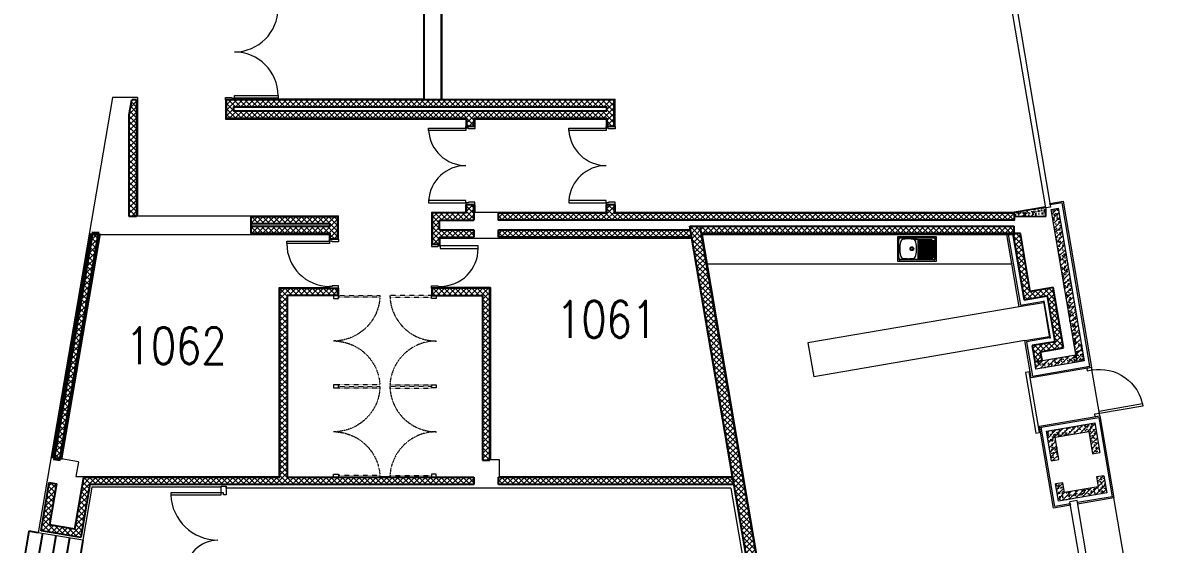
# Model space of a CAD drawing. Header units: inches. Extents: x 13084 to 220150, y 6494 to 167180.
# Drawn here: x 113652 to 137000, y 135165 to 145808 of the extents above; entities that cross this region are included whole.
import ezdxf
from ezdxf.enums import TextEntityAlignment as Align

# ---------------------------------------------------------------- set-up
doc = ezdxf.new("R2010")
doc.units = ezdxf.units.IN
doc.header["$MEASUREMENT"] = 0
doc.linetypes.add('Ground Floor$0$HIDDEN', pattern=[0.375, 0.25, -0.125])
for name, color, linetype, lineweight in [('Ground Floor$0$A-G23-M-Stairs-Concrete', 251, 'Continuous', 25), ('Ground Floor$0$A-G250-G-Walls-Low-Level', 8, 'Continuous', 15), ('Ground Floor$0$A-G250-G-Walls-Precast-Concrete', 7, 'Continuous', 15), ('Ground Floor$0$A-G250-M-Walls-Blockwork', 7, 'Continuous', 25), ('Ground Floor$0$A-G250-M-Walls-Concrete', 7, 'Continuous', 20), ('Ground Floor$0$A-G250-M-Walls-Louvred', 7, 'Continuous', 9), ('Ground Floor$0$A-G252-H-Internal-Walls', 251, 'Continuous', 9), ('Ground Floor$0$A-G262-H-Precast-Panel', 251, 'Continuous', 5), ('Ground Floor$0$A-G312-M-Wall-Cladding-Panel', 7, 'Continuous', 9), ('Ground Floor$0$A-G312-M-Wall-Finish-Plaster', 7, 'Continuous', 15), ('Ground Floor$0$A-G321-M-Window', 251, 'Continuous', 9), ('Ground Floor$0$A-G322-M-Door', 251, 'Continuous', 15), ('Ground Floor$0$A-G4-M-Furniture-Built-In', 251, 'Continuous', 9), ('Ground Floor$0$Z-Z001-S-Room-Name-Identification-250', 7, 'Continuous', 15)]:
    doc.layers.add(name, color=color, linetype=linetype, lineweight=lineweight)
doc.styles.add('Ground Floor$0$Tag-RomanS', font='romans.shx', dxfattribs={"width": 0.8})
pattern_1 = [(45, (31615.24, 164129.57), (-56.1266, 56.1266), []), (135, (31615.24, 164129.57), (-56.1266, -56.1266), [])]
pattern_2 = [(45, (31615.24, 164129.57), (-56.1266, 56.1266), [])]
pattern_3 = [(50, (31615.24, 164129.57), (182.18467, -15.93909), [19.05, -209.55]), (355, (31615.24, 164129.57), (-35.24283, 191.05664), [15.24, -167.64]), (100.451, (31630.42, 164128.24), (146.9425, 175.1167), [16.19, -178.09]), (46.1842, (31615.24, 164180.37), (271.07904, -42.04233), [28.575, -314.325]), (96.6356, (31637.83, 164176.87), (237.40423, 247.42556), [24.285, -267.135]), (351.184, (31615.24, 164180.37), (237.4046, 247.4251), [22.86, -251.46]), (21, (31640.64, 164167.67), (151.61488, -102.26552), [19.05, -209.55]), (326, (31640.64, 164167.67), (61.80203, 184.18797), [15.24, -167.64]), (71.4514, (31653.27, 164159.15), (213.4165, 81.92286), [16.19, -178.09]), (37.5, (31615.24, 164129.57), (3.088603, 84.55504), [0, -165.608, 0, -170.18, 0, -168.275]), (7.5, (31615.24, 164129.57), (66.81966, 100.180575), [0, -97.028, 0, -161.798, 0, -64.135]), (327.5, (31558.6, 164129.57), (135.590595, -5.728744), [0, -63.5, 0, -198.12, 0, -262.89]), (317.5, (31533.2, 164129.57), (148.12918, 25.42649), [0, -82.55, 0, -131.572, 0, -186.69])]

# ---------------------------------------------------------------- blocks, each defined once
blk = doc.blocks.new('Ground Floor$0$Plant Room Door 1600-180')
at = {"layer": 'Ground Floor$0$A-G322-M-Door'}
for points in [[(-1562, 180), (-1562, 942), (-1612, 942), (-1612, 180)], [(-138, 180), (-138, 942), (-88, 942), (-88, 180)], [(-1600, 130), (-1612, 130), (-1612, 180), (-1650, 180), (-1650, 0), (-1600, 0)], [(-100, 130), (-88, 130), (-88, 180), (-50, 180), (-50, 0), (-100, 0)]]:
    blk.add_lwpolyline(points, close=True, dxfattribs=at)
for centre, start, end in [((-1615, 179), 0.0901, 86.0243), ((-85, 179), 93.9757, 179.9099)]:
    blk.add_arc(centre, 765, start, end, dxfattribs=at)
blk = doc.blocks.new('Ground Floor$0$d1a')
at = {"layer": 'Ground Floor$0$A-G322-M-Door'}
for points in [[(-1064, -130), (-1064, -175), (-34, -175), (-34, -130)], [(16, -175), (16, -130), (-34, -130), (-34, 0), (66, 0), (66, -175)]]:
    blk.add_lwpolyline(points, close=True, dxfattribs=at)
at = {"layer": 'Ground Floor$0$A-G322-M-Door', "elevation": 0}
blk.add_lwpolyline([(-764, -1770), (-34, -1770), (-34, -1725), (-764, -1725)], dxfattribs=at)
blk.add_lwpolyline([(16, -1725), (16, -1770), (-34, -1770), (-34, -1900), (66, -1900), (66, -1725)], close=True, dxfattribs=at)
at = {"layer": 'Ground Floor$0$A-G322-M-Door'}
for centre, radius, start, end in [((-95, -131, 0), 969, 179.9568, 180.0432), ((-94, -129), 971, 182.7211, 269.7038), ((-95, -1769, 0), 669, 90.3667, 180.0625)]:
    blk.add_arc(centre, radius, start, end, dxfattribs=at)
blk = doc.blocks.new('Ground Floor$0$Door Lobby Area1')
at = {"layer": 'Ground Floor$0$A-G322-M-Door'}
for points in [[(-1872, 180), (-1872, 1072), (-1922, 1072), (-1922, 180)], [(-88, 180), (-88, 1072), (-38, 1072), (-38, 180)], [(-1910, 130), (-1922, 130), (-1922, 180), (-1960, 180), (-1960, 0), (-1910, 0)], [(-50, 130), (-38, 130), (-38, 180), (0, 180), (0, 0), (-50, 0)]]:
    blk.add_lwpolyline(points, close=True, dxfattribs=at)
for centre, start, end in [((-1872, 180), 0, 90), ((-88, 180), 90, 180)]:
    blk.add_arc(centre, 892, start, end, dxfattribs=at)
blk = doc.blocks.new('Ground Floor$0$tag-roomname')
at = {"lineweight": 18, "ltscale": 0.01, "style": 'Ground Floor$0$Tag-RomanS', "width": 0.8}
blk.add_attdef('ROOM_NO_2', text='', height=3, dxfattribs=at).set_placement((0, 1.612), align=Align.MIDDLE_CENTER)
at = {"linetype": 'ByBlock', "lineweight": 13, "ltscale": 0.01, "style": 'Ground Floor$0$Tag-RomanS', "width": 0.8, "flags": 1}
for tag, p in [('ROOM_NAME_1', (0, -2.288)), ('AREA', (0, -5.744))]:
    blk.add_attdef(tag, text='', height=2.8, dxfattribs=at).set_placement(p, align=Align.MIDDLE_CENTER)
blk = doc.blocks.new('Ground Floor$0$d900')
at = {"layer": 'Ground Floor$0$A-G322-M-Door', "elevation": 0}
for points in [[(88, 954), (38, 954), (38, 180), (88, 180)], [(50, 130), (38, 130), (38, 180), (0, 180), (0, 0), (50, 0)]]:
    blk.add_lwpolyline(points, close=True, dxfattribs=at)
at = {"layer": 'Ground Floor$0$A-G322-M-Door'}
blk.add_lwpolyline([(850, 130), (862, 130), (862, 180), (900, 180), (900, 0), (850, 0)], close=True, dxfattribs=at)
blk.add_arc((88, 180, 0), 774, 0, 90, dxfattribs=at)
blk = doc.blocks.new('Ground Floor$0$d1000-a')
at = {"layer": 'Ground Floor$0$A-G322-M-Door'}
for points in [[(-130, -50), (-130, -38), (-180, -38), (-180, 0), (0, 0), (0, -50)], [(-1054, -88), (-1054, -38), (-180, -38), (-180, -88)], [(-130, -950), (-130, -962), (-180, -962), (-180, -1000), (0, -1000), (0, -950)]]:
    blk.add_lwpolyline(points, close=True, dxfattribs=at)
blk.add_arc((-180, -88), 874, 180, 270, dxfattribs=at)
blk = doc.blocks.new('Ground Floor$0$cb09a')
at = {"linetype": 'Ground Floor$0$HIDDEN', "ltscale": 0.25, "elevation": 0}
for points in [[(-100, 1848), (-949, 1848), (-948, 1813), (-100, 1813)], [(-100, -7), (-949, -7), (-948, 28), (-100, 28)], [(-100, -7), (-949, -7), (-948, -42), (-100, -42)], [(-100, -1862), (-949, -1862), (-948, -1827), (-100, -1827)]]:
    blk.add_lwpolyline(points, close=True, dxfattribs=at)
at = {"elevation": 0}
for points in [[(-100, 1848), (0, 1848), (0, 1788), (-100, 1788)], [(-100, -1862), (0, -1862), (0, -1802), (-100, -1802)]]:
    blk.add_lwpolyline(points, close=True, dxfattribs=at)
blk.add_lwpolyline([(-100, 23), (0, 23), (0, -37), (-100, -37)], close=True)
at = {"linetype": 'Ground Floor$0$HIDDEN', "ltscale": 0.25}
for centre, start, end in [((0, 1869), 181.2997, 270.028), ((0, -29), 89.972, 178.7003), ((0, 15), 181.2997, 270.028), ((0, -1883), 89.972, 178.7003)]:
    blk.add_arc(centre, 949, start, end, dxfattribs=at)
blk = doc.blocks.new('Ground Floor$0$lava1')
for p, q in [((0.4, 0), (-0.4, 0)), ((-0.4, 0), (-0.4, -0.5)), ((0.4, -0.5), (0.4, 0)), ((-0.385, -0.058), (-0.385, -0.432)), ((-0.375, -0.058), (-0.375, -0.432)), ((0.345, -0.018), (-0.345, -0.018)), ((0.345, -0.028), (-0.345, -0.028)), ((0.012, -0.052), (0.31, -0.052)), ((0.012, -0.076), (0.35, -0.076)), ((0.012, -0.1), (0.35, -0.1)), ((0.012, -0.124), (0.35, -0.124)), ((0.012, -0.149), (0.35, -0.149)), ((0.012, -0.173), (0.35, -0.173)), ((0.012, -0.197), (0.35, -0.197)), ((0.012, -0.221), (0.35, -0.221)), ((0.375, -0.432), (0.375, -0.058)), ((0.385, -0.432), (0.385, -0.058)), ((0.345, -0.462), (-0.345, -0.462)), ((0.012, -0.245), (0.35, -0.245)), ((0.012, -0.269), (0.35, -0.269)), ((0.012, -0.293), (0.35, -0.293)), ((0.012, -0.317), (0.35, -0.317)), ((0.012, -0.341), (0.35, -0.341)), ((0.012, -0.366), (0.35, -0.366)), ((0.012, -0.39), (0.35, -0.39)), ((0.012, -0.414), (0.35, -0.414)), ((0.012, -0.438), (0.322, -0.438)), ((-0.4, -0.5), (0.4, -0.5)), ((0.345, -0.472), (-0.345, -0.472))]:
    blk.add_line(p, q)
for centre, radius in [((-0.103, -0.243), 0.038), ((-0.103, -0.243), 0.0275), ((-0.02, -0.051), 0.0141)]:
    blk.add_circle(centre, radius)
for centre, radius, start, end in [((-0.345, -0.058), 0.04, 90, 180), ((-0.345, -0.058), 0.03, 90, 180), ((0.4, -0.245), 0.75, 169.6188, 180), ((-0.264, -0.123), 0.075, 97.23, 169.6188), ((-0.179, -0.793), 0.75, 90, 97.23), ((-0.179, -0.793), 0.75, 82.77, 90), ((-0.094, -0.123), 0.075, 10.3812, 82.77), ((-0.758, -0.245), 0.75, 0, 10.3812), ((0.345, -0.058), 0.04, 0, 90), ((0.345, -0.058), 0.03, 0, 90), ((-0.345, -0.432), 0.04, 180, 270), ((-0.345, -0.432), 0.03, 180, 270), ((0.4, -0.245), 0.75, 180, 190.3812), ((-0.264, -0.367), 0.075, 190.3812, 262.77), ((-0.179, 0.303), 0.75, 262.77, 270), ((-0.179, 0.303), 0.75, 270, 277.23), ((-0.094, -0.367), 0.075, 277.23, 349.6188), ((-0.758, -0.245), 0.75, 349.6188, 0), ((0.345, -0.432), 0.04, 270, 0), ((0.345, -0.432), 0.03, 270, 0)]:
    blk.add_arc(centre, radius, start, end)
blk = doc.blocks.new('Ground Floor$0$d1000-100')
at = {"layer": 'Ground Floor$0$A-G322-M-Door'}
for points in [[(100, 1002), (50, 1002), (50, 102), (100, 102)], [(0, 102), (50, 102), (50, 2), (0, 2)], [(950, 102), (1000, 102), (1000, 2), (950, 2)]]:
    blk.add_lwpolyline(points, close=True, dxfattribs=at)
blk.add_arc((50, 102), 900, 0, 90, dxfattribs=at)

msp = doc.modelspace()

# ---------------------------------------------------------------- hatches: boundary and pattern name
at = {"layer": 'Ground Floor$0$A-G252-H-Internal-Walls'}
h = msp.add_hatch(dxfattribs=at)
h.set_pattern_fill('ANSI37', color=256, scale=25, style=0)
h.set_pattern_definition(pattern_1)
h.paths.add_polyline_path([(115976, 144235), (115878, 144235), (115826, 143930), (115826, 141855), (115976, 141855)])
h = msp.add_hatch(dxfattribs=at)
h.set_pattern_fill('ANSI37', color=256, scale=25, style=0)
h.set_pattern_definition(pattern_1)
h.paths.add_polyline_path([(117806, 144235), (117806, 143860), (122715, 143860), (122715, 143695), (122865, 143695), (122865, 143860), (125582, 143860), (125582, 143695), (125732, 143695), (125732, 144235)])
h.paths.add_polyline_path([(125582, 144085), (125582, 144010), (117956, 144010), (117956, 144085)], flags=16)
h = msp.add_hatch(dxfattribs=at)
h.set_pattern_fill('ANSI37', color=256, scale=25, style=0)
h.set_pattern_definition(pattern_1)
h.paths.add_polyline_path([(122865, 141930), (122865, 142095), (122715, 142095), (122715, 141930), (122012, 141930), (122012, 141680), (122162, 141680), (122162, 141780), (122865, 141780)])
h.paths.add_polyline_path([(122865, 141580), (122162, 141580), (122162, 141680), (122012, 141680), (122012, 141290), (122162, 141290), (122162, 141430), (122865, 141430)])
h = msp.add_hatch(dxfattribs=at)
h.set_pattern_fill('ANSI37', color=256, scale=25, style=0)
h.set_pattern_definition(pattern_1)
h.paths.add_polyline_path([(133897, 141780), (133897, 141930), (125732, 141930), (125732, 142095), (125582, 142095), (125582, 141930), (123365, 141930), (123365, 141780)])
h = msp.add_hatch(dxfattribs=at)
h.set_pattern_fill('AR-CONC', color=256, scale=0.75, angle=90, style=0)
h.set_pattern_definition([(140, (31615.24, 164129.57), (11.95431, 136.6385), [14.2875, -157.1625]), (85, (31615.24, 164129.57), (-143.29248, -26.43212), [11.43, -125.73]), (190.451, (31616.23, 164140.96), (-131.33752, 110.20688), [12.1425, -133.5675]), (136.1842, (31577.14, 164129.57), (31.53175, 203.30928), [21.43125, -235.74375]), (186.6356, (31579.77, 164146.51), (-185.56917, 178.05318), [18.21375, -200.35125]), (81.184, (31577.14, 164129.57), (-185.56884, 178.05345), [17.145, -188.595]), (111, (31586.66, 164148.62), (76.69914, 113.71116), [14.2875, -157.1625]), (56, (31586.66, 164148.62), (-138.14097, 46.35152), [11.43, -125.73]), (161.4514, (31593.06, 164158.1), (-61.44214, 160.06237), [12.1425, -133.5675]), (127.5, (31615.24, 164129.57), (-63.41628, 2.316452), [0, -124.206, 0, -127.635, 0, -126.20625]), (97.5, (31615.24, 164129.57), (-75.13543, 50.114747), [0, -72.771, 0, -121.3485, 0, -48.10125]), (57.5, (31615.24, 164087.09), (4.296558, 101.692946), [0, -47.625, 0, -148.59, 0, -197.1675]), (47.5, (31615.24, 164068.04), (-19.06987, 111.096886), [0, -61.9125, 0, -98.679, 0, -140.0175])])
h.paths.add_polyline_path([(134467, 142027), (133897, 141930), (133897, 141855), (134496, 141855)])
h.paths.add_polyline_path([(134542, 142029), (134541, 142039), (134467, 142027), (134496, 141855), (134542, 141855)])
h = msp.add_hatch(dxfattribs=at)
h.set_pattern_fill('ANSI37', color=256, scale=25, style=0)
h.set_pattern_definition([(45, (31614.24, 164129.57), (-56.1266, 56.1266), []), (135, (31614.24, 164129.57), (-56.1266, -56.1266), [])])
h.paths.add_polyline_path([(120081, 141855), (118312, 141855), (118312, 141705), (119931, 141705), (119931, 141655), (118312, 141655), (118312, 141505), (119931, 141505), (119931, 141403), (120081, 141403)])
h = msp.add_hatch(dxfattribs=at)
h.set_pattern_fill('ANSI37', color=256, scale=25, style=0)
h.set_pattern_definition(pattern_1)
h.paths.add_polyline_path([(115210, 141505), (115058, 141505), (114276, 136916), (114424, 136891)])
h = msp.add_hatch(dxfattribs=at)
h.set_pattern_fill('ANSI37', color=256, scale=25, style=0)
h.set_pattern_definition(pattern_1)
h.paths.add_polyline_path([(134729, 139296), (134261, 139217), (134317, 138887), (134465, 138912), (134434, 139094), (134902, 139174), (134692, 140406), (134224, 140326), (134023, 141505), (133897, 141505), (133897, 141655), (127276, 141655), (127289, 141579), (123365, 141579), (123365, 141430), (127315, 141430), (128150, 136530), (123365, 136530), (123365, 136380), (128175, 136380), (129787, 126925), (129984, 126959), (127505, 141505), (133871, 141505), (134101, 140153), (134569, 140233)])
h = msp.add_hatch(dxfattribs=at)
h.set_pattern_fill('ANSI37', color=256, scale=25, style=0)
h.set_pattern_definition(pattern_1)
h.paths.add_polyline_path([(118901, 140390), (118901, 136530), (114896, 136530), (114715, 135473), (114197, 135562), (114340, 136398), (114192, 136423), (114024, 135439), (114838, 135300), (115022, 136380), (122864, 136380), (122864, 136530), (119051, 136530), (119051, 140240), (120081, 140240), (120081, 140390)])
h = msp.add_hatch(dxfattribs=at)
h.set_pattern_fill('ANSI37', color=256, scale=25, style=0)
h.set_pattern_definition(pattern_1)
h.paths.add_polyline_path([(123191, 140390), (122011, 140390), (122011, 140240), (123041, 140240), (123041, 136880), (123191, 136880)])
at = {"layer": 'Ground Floor$0$A-G262-H-Precast-Panel'}
h = msp.add_hatch(dxfattribs=at)
h.set_pattern_fill('ANSI31', color=256, scale=25, style=0)
h.set_pattern_definition(pattern_2)
h.paths.add_polyline_path([(135180, 138882), (134649, 141996), (134797, 142022), (135328, 138907)])
h = msp.add_hatch(dxfattribs=at)
h.set_pattern_fill('AR-CONC', color=256, style=0)
h.set_pattern_definition(pattern_3)
h.paths.add_polyline_path([(135180, 138882), (134649, 141996), (134797, 142022), (135328, 138907)])
h = msp.add_hatch(dxfattribs=at)
h.set_pattern_fill('ANSI31', color=256, scale=25, style=0)
h.set_pattern_definition(pattern_2)
h.paths.add_polyline_path([(135180, 138882), (134342, 138739), (134317, 138887), (135155, 139030)])
h = msp.add_hatch(dxfattribs=at)
h.set_pattern_fill('AR-CONC', color=256, style=0)
h.set_pattern_definition(pattern_3)
h.paths.add_polyline_path([(135180, 138882), (134342, 138739), (134317, 138887), (135155, 139030)])
h = msp.add_hatch(dxfattribs=at)
h.set_pattern_fill('AR-CONC', color=256, style=0)
h.set_pattern_definition(pattern_3)
h.paths.add_polyline_path([(134661, 136866), (134809, 136891), (134731, 137350), (135421, 137467), (135499, 137009), (135647, 137034), (135544, 137640), (134558, 137472)])
h = msp.add_hatch(dxfattribs=at)
h.set_pattern_fill('ANSI31', color=256, scale=25, style=0)
h.set_pattern_definition(pattern_2)
h.paths.add_polyline_path([(134661, 136866), (134809, 136891), (134731, 137350), (135421, 137467), (135499, 137009), (135647, 137034), (135544, 137640), (134558, 137472)])
h = msp.add_hatch(dxfattribs=at)
h.set_pattern_fill('AR-CONC', color=256, style=0)
h.set_pattern_definition(pattern_3)
h.paths.add_polyline_path([(134924, 136216), (134890, 136418), (134742, 136393), (134802, 136043), (135788, 136211), (135728, 136561), (135580, 136536), (135615, 136334)])
h = msp.add_hatch(dxfattribs=at)
h.set_pattern_fill('ANSI31', color=256, scale=25, style=0)
h.set_pattern_definition(pattern_2)
h.paths.add_polyline_path([(134924, 136216), (134890, 136418), (134742, 136393), (134802, 136043), (135788, 136211), (135728, 136561), (135580, 136536), (135615, 136334)])

# ---------------------------------------------------------------- linework, layer by layer
at = {"layer": 'Ground Floor$0$A-G23-M-Stairs-Concrete'}
for p, q in [((113775, 135431, 0), (113531, 134002, 0)), ((113966, 135398, 0), (113775, 135431, 0)), ((114051, 135384, 0), (113807, 133954, 0)), ((114327, 135337, 0), (114083, 133907, 0)), ((114603, 135290, 0), (114359, 133860, 0)), ((114879, 135243, 0), (114635, 133813, 0))]:
    msp.add_line(p, q, dxfattribs=at)
at = {"layer": 'Ground Floor$0$A-G250-G-Walls-Low-Level'}
for p, q in [((135646, 137785, 0), (135478, 138770)), ((137000, 129844), (135932, 136109))]:
    msp.add_line(p, q, dxfattribs=at)
at = {"layer": 'Ground Floor$0$A-G250-G-Walls-Precast-Concrete'}
for p, q in [((134661, 136866), (134809, 136891)), ((135499, 137009), (135647, 137034)), ((134890, 136418), (134742, 136393)), ((135728, 136561), (135580, 136536))]:
    msp.add_line(p, q, dxfattribs=at)
for points in [[(135180, 138882), (134649, 141996), (134797, 142022), (135328, 138907)], [(135180, 138882), (134342, 138739), (134317, 138887), (135155, 139030)]]:
    msp.add_lwpolyline(points, close=True, dxfattribs=at)
at = {"layer": 'Ground Floor$0$A-G250-G-Walls-Precast-Concrete', "elevation": 0}
for points in [[(134661, 136866), (134558, 137472), (135544, 137640), (135647, 137034)], [(134809, 136891), (134731, 137350), (135421, 137467), (135499, 137009)], [(135728, 136561), (135788, 136211), (134802, 136043), (134742, 136393)], [(135580, 136536), (135615, 136334), (134924, 136216), (134890, 136418)]]:
    msp.add_lwpolyline(points, dxfattribs=at)
at = {"layer": 'Ground Floor$0$A-G250-M-Walls-Blockwork'}
for p, q in [((115826, 143930, 0), (115878, 144235, 0)), ((115976, 144235), (115878, 144235)), ((115976, 144235), (115976, 141855, 0)), ((125730, 144235), (117806, 144235)), ((117806, 144235), (117806, 143860)), ((125730, 143695), (125730, 144235)), ((115826, 141855, 0), (115826, 143930, 0)), ((117806, 143860), (122715, 143860)), ((122865, 143860), (125580, 143860)), ((122865, 143695), (122715, 143695)), ((125730, 143695), (125580, 143695)), ((122865, 142095), (122715, 142095)), ((125730, 142095), (125580, 142095)), ((115976, 141855, 0), (115826, 141855, 0)), ((122011, 141930, 0), (122011, 141290, 0)), ((122715, 141930, 0), (122011, 141930, 0)), ((122161, 141780), (122865, 141780)), ((122161, 141580), (122161, 141780)), ((122865, 141930), (122865, 141780)), ((122161, 141580), (122865, 141580)), ((122865, 141580), (122865, 141430)), ((123365, 141430, 0), (123365, 141580, 0)), ((123365, 141580, 0), (127289, 141580, 0)), ((123365, 141580, 0), (123365, 141430)), ((127276, 141655, 0), (133897, 141655, 0)), ((129787, 126925, 0), (127276, 141655, 0)), ((127479, 141655, 0), (129984, 126959, 0)), ((133871, 141505, 0), (127505, 141505, 0)), ((133871, 141505, 0), (134101, 140153, 0)), ((133897, 141505), (133897, 141655, 0)), ((134023, 141505, 0), (133897, 141505)), ((134224, 140326, 0), (134023, 141505, 0)), ((120081, 141390, 0), (119931, 141390, 0)), ((122011, 141290, 0), (122161, 141290, 0)), ((122161, 141290, 0), (122161, 141430)), ((122161, 141430), (122865, 141430)), ((127315, 141430, 0), (123365, 141430, 0)), ((118901, 136530), (118901, 140390)), ((118901, 140390, 0), (120081, 140390, 0)), ((120081, 140390, 0), (120081, 140240, 0)), ((122011, 140390, 0), (122011, 140240, 0)), ((123190, 140390, 0), (122011, 140390, 0)), ((123191, 136880), (123191, 140390)), ((134692, 140406, 0), (134224, 140326, 0)), ((134902, 139174, 0), (134692, 140406, 0)), ((119051, 140240), (119051, 136530)), ((120081, 140240, 0), (119051, 140240, 0)), ((122011, 140240, 0), (123040, 140240, 0)), ((123041, 140240), (123041, 136880)), ((134101, 140153, 0), (134569, 140233, 0)), ((134569, 140233, 0), (134729, 139296, 0)), ((134729, 139296, 0), (134261, 139217, 0)), ((134261, 139217, 0), (134317, 138887, 0)), ((134434, 139094, 0), (134902, 139174, 0)), ((134465, 138912, 0), (134434, 139094, 0)), ((134317, 138887, 0), (134465, 138912, 0)), ((123041, 136880), (123190, 136880, 0)), ((114024, 135439), (114192, 136423, 0)), ((114192, 136423, 0), (114340, 136398, 0)), ((114340, 136398, 0), (114197, 135562, 0)), ((114715, 135473, 0), (114896, 136530, 0)), ((115022, 136380, 0), (114838, 135300, 0)), ((114896, 136530, 0), (118901, 136530, 0)), ((122864, 136380, 0), (115022, 136380, 0)), ((119051, 136530), (122864, 136530, 0)), ((122864, 136530, 0), (122864, 136380, 0)), ((123364, 136380, 0), (123364, 136530, 0)), ((123364, 136530, 0), (128150, 136530, 0)), ((128175, 136380, 0), (123364, 136380, 0)), ((114838, 135300, 0), (114024, 135439)), ((114715, 135473, 0), (114197, 135562))]:
    msp.add_line(p, q, dxfattribs=at)
at = {"layer": 'Ground Floor$0$A-G250-M-Walls-Blockwork', "lineweight": 50, "ltscale": 0.02}
for p, q in [((114276, 136916), (115058, 141505)), ((115210, 141505), (114424, 136891)), ((115058, 141505), (115210, 141505)), ((114424, 136891), (114276, 136916))]:
    msp.add_line(p, q, dxfattribs=at)
at = {"layer": 'Ground Floor$0$A-G250-M-Walls-Blockwork', "elevation": 0}
msp.add_lwpolyline([(125580, 144010), (125580, 144085), (117956, 144085), (117956, 144010)], close=True, dxfattribs=at)
at = {"layer": 'Ground Floor$0$A-G250-M-Walls-Blockwork'}
for points in [[(122715, 143860), (122715, 143695)], [(122865, 143860), (122865, 143695)], [(122715, 141930), (122715, 142095)], [(122865, 141930), (122865, 142095)], [(123365, 141930), (125580, 141930), (125580, 142095)], [(125730, 142095), (125730, 141930), (133897, 141930), (133897, 141780), (123365, 141780), (123365, 141930)]]:
    msp.add_lwpolyline(points, dxfattribs=at)
at = {"layer": 'Ground Floor$0$A-G250-M-Walls-Blockwork', "elevation": 0}
for points in [[(125580, 143860), (125580, 143695)], [(119931, 141390), (119931, 141505), (118313, 141505), (118313, 141855), (120081, 141855), (120081, 141390)]]:
    msp.add_lwpolyline(points, dxfattribs=at)
at = {"layer": 'Ground Floor$0$A-G250-M-Walls-Blockwork'}
msp.add_lwpolyline([(119931, 141655), (119931, 141705), (118313, 141705), (118313, 141655)], close=True, dxfattribs=at)
at = {"layer": 'Ground Floor$0$A-G250-M-Walls-Concrete'}
for p, q in [((122197, 144235), (122197, 156870)), ((121847, 156520), (121847, 144235)), ((121847, 144235), (122197, 144235)), ((121847, 144235), (122197, 144235)), ((134541, 142039), (133897, 141930)), ((134541, 142039), (134542, 142029)), ((134542, 142029), (134542, 141855)), ((133897, 141930), (133897, 141855)), ((133897, 141855), (134542, 141855)), ((134542, 141855), (133897, 141855))]:
    msp.add_line(p, q, dxfattribs=at)
at = {"layer": 'Ground Floor$0$A-G250-M-Walls-Louvred'}
msp.add_lwpolyline([(134542, 142029), (133828, 146219), (133927, 146235), (134641, 142046)], close=True, dxfattribs=at)
at = {"layer": 'Ground Floor$0$A-G312-M-Wall-Cladding-Panel'}
for p, q in [((135040, 135987, 0), (135045, 135957, 0)), ((135187, 136012, 0), (135192, 135983, 0))]:
    msp.add_line(p, q, dxfattribs=at)
at = {"layer": 'Ground Floor$0$A-G312-M-Wall-Cladding-Panel', "elevation": 0}
for points in [[(134614, 139404), (134619, 139374), (134151, 139294), (134270, 138595), (135444, 138795), (134875, 142131), (134633, 142090), (134628, 142120), (134899, 142166), (135478, 138770), (134246, 138560), (134117, 139319), (134614, 139404)], [(134497, 140094), (133999, 140009), (133747, 141490), (133777, 141490), (134024, 140043), (134492, 140123), (134497, 140094)], [(135045, 135957), (134700, 135899), (134414, 137575), (135646, 137785), (135932, 136109), (135192, 135983)], [(135040, 135987), (134724, 135933), (134449, 137550), (135622, 137750), (135897, 136133), (135187, 136012)]]:
    msp.add_lwpolyline(points, dxfattribs=at)
at = {"layer": 'Ground Floor$0$A-G312-M-Wall-Finish-Plaster'}
for p, q in [((122212, 144250, 0), (122212, 156515, 0)), ((121832, 146180), (121832, 144250)), ((115481, 144285, 0), (113966, 135398, 0)), ((115991, 144285, 0), (115481, 144285, 0)), ((115991, 144285, 0), (115991, 141870, 0)), ((117791, 144235, 0), (117791, 143845, 0)), ((117791, 144235, 0), (117806, 144235)), ((121832, 144250, 0), (117971, 144250, 0)), ((117971, 144250, 0), (117971, 144235)), ((122212, 144250, 0), (125745, 144250)), ((125745, 143695), (125745, 144250)), ((117791, 143845, 0), (122700, 143845, 0)), ((122700, 143845, 0), (122700, 143695)), ((122880, 143845), (122880, 143695)), ((122880, 143845, 0), (125565, 143845)), ((125565, 143845), (125565, 143695)), ((122715, 143695), (122700, 143695)), ((122865, 143698), (122865, 143695)), ((122865, 143695), (122880, 143695)), ((125580, 143695), (125565, 143695)), ((125745, 143695), (125730, 143695)), ((122700, 141945), (122700, 142095)), ((122700, 142095), (122715, 142095)), ((122865, 142095), (122880, 142095)), ((122880, 142095), (122880, 141945)), ((125565, 141945), (125565, 142095)), ((125580, 142095), (125565, 142095)), ((125745, 142095), (125730, 142095)), ((125745, 142095), (125745, 141945)), ((134538, 142054), (133896, 141945)), ((115991, 141870), (120096, 141870)), ((120096, 141390, 0), (120096, 141870)), ((121996, 141945), (122700, 141945)), ((121996, 141945), (121996, 141290, 0)), ((122880, 141945, 0), (125565, 141945)), ((125745, 141945), (133896, 141945)), ((115223, 141490), (114441, 136903)), ((115223, 141490), (119916, 141490)), ((119916, 141390, 0), (119916, 141490)), ((127523, 141490), (129743, 128465, 0)), ((127523, 141490), (133873, 141490)), ((119931, 141390, 0), (119916, 141390, 0)), ((120096, 141390, 0), (120081, 141390, 0)), ((121996, 141290, 0), (122011, 141290, 0)), ((122161, 141290, 0), (122176, 141290, 0)), ((122176, 141415), (127302, 141415)), ((122176, 141290, 0), (122176, 141415)), ((127302, 141415, 0), (128132, 136545, 0)), ((118886, 136545), (118886, 140405, 0)), ((118886, 140405, 0), (119916, 140405, 0)), ((119916, 140405, 0), (119916, 140390, 0)), ((120096, 140390, 0), (120081, 140390, 0)), ((120096, 140390, 0), (120096, 140240, 0)), ((121996, 140390, 0), (121996, 140240, 0)), ((121996, 140390, 0), (122011, 140390, 0)), ((123205, 140405, 0), (122176, 140405, 0)), ((122176, 140405, 0), (122176, 140390, 0)), ((123206, 136895), (123206, 140405, 0)), ((120081, 140240, 0), (120096, 140240, 0)), ((114786, 136845), (114441, 136903)), ((114786, 136845), (114735, 136545)), ((123205, 136895), (123380, 136895)), ((123380, 136895), (123379, 136545, 0)), ((114735, 136545), (118886, 136545, 0)), ((120944, 136545, 0), (121162, 136545, 0)), ((123379, 136545, 0), (128132, 136545, 0)), ((115064, 136330, 0), (114879, 135243, 0)), ((117701, 136330, 0), (115064, 136330, 0)), ((128112, 136305, 0), (117801, 136305, 0)), ((128112, 136305, 0), (130746, 120855, 0)), ((114879, 135243, 0), (113966, 135398, 0))]:
    msp.add_line(p, q, dxfattribs=at)
at = {"layer": 'Ground Floor$0$A-G312-M-Wall-Finish-Plaster', "elevation": 0}
msp.add_lwpolyline([(134512, 140127), (134492, 140123), (134619, 139374), (134639, 139377)], close=True, dxfattribs=at)
msp.add_lwpolyline([(117801, 136305), (117801, 136344), (117701, 136344), (117701, 136330)], dxfattribs=at)
at = {"layer": 'Ground Floor$0$A-G321-M-Window'}
for p, q in [((135180, 136057, 0), (135032, 136031, 0)), ((136125, 129618, 0), (135032, 136031, 0)), ((136273, 129644, 0), (135180, 136057, 0))]:
    msp.add_line(p, q, dxfattribs=at)
at = {"layer": 'Ground Floor$0$A-G322-M-Door', "elevation": 0}
msp.add_lwpolyline([(134200, 138682), (134126, 138669), (134337, 137432), (134411, 137445), (134200, 138682)], dxfattribs=at)
at = {"layer": 'Ground Floor$0$A-G4-M-Furniture-Built-In'}
for p, q in [((127625, 140890, 0), (133849, 140890, 0)), ((133999, 140009, 0), (129686, 139274, 0)), ((129686, 139274, 0), (129803, 138583, 0)), ((134117, 139319, 0), (129803, 138583, 0))]:
    msp.add_line(p, q, dxfattribs=at)

# ---------------------------------------------------------------- block references
at = {"layer": 'Ground Floor$0$A-G322-M-Door'}
for name, p, rotation in [('Ground Floor$0$Door Lobby Area1', (117791, 144235, 0), 270), ('Ground Floor$0$Plant Room Door 1600-180', (122880, 143745), 90), ('Ground Floor$0$Plant Room Door 1600-180', (125745, 143745), 90)]:
    msp.add_blockref(name, p, dxfattribs=dict(at, rotation=rotation))
at = {"layer": 'Ground Floor$0$A-G322-M-Door', "ltscale": 0.02}
msp.add_blockref('Ground Floor$0$d1000-a', (120096, 141390, 0), dxfattribs=at)
at = {"layer": 'Ground Floor$0$A-G322-M-Door', "ltscale": 0.02, "rotation": 270}
msp.add_blockref('Ground Floor$0$d900', (121996, 141290, 0), dxfattribs=at)
at = {"layer": 'Ground Floor$0$A-G322-M-Door', "xscale": -1, "rotation": 279.6733529542485}
msp.add_blockref('Ground Floor$0$d1000-100', (135545, 137767, 0), dxfattribs=at)
at = {"layer": 'Ground Floor$0$A-G322-M-Door'}
msp.add_blockref('Ground Floor$0$d1a', (117735, 136345, 0), dxfattribs=at)
at = {"layer": 'Ground Floor$0$A-G4-M-Furniture-Built-In', "xscale": 1000, "yscale": 1000, "zscale": 1000}
msp.add_blockref('Ground Floor$0$lava1', (131911, 141440), dxfattribs=at)
at = {"layer": 'Ground Floor$0$A-G4-M-Furniture-Built-In', "ltscale": 0.02, "xscale": -1}
msp.add_blockref('Ground Floor$0$cb09a', (119996, 138392, 0), dxfattribs=at)
at = {"layer": 'Ground Floor$0$A-G4-M-Furniture-Built-In', "ltscale": 0.02}
msp.add_blockref('Ground Floor$0$cb09a', (122096, 138392, 0), dxfattribs=at)
at = {"layer": 'Ground Floor$0$Z-Z001-S-Room-Name-Identification-250'}
ref = msp.add_blockref('Ground Floor$0$tag-roomname', (125573, 139351), dxfattribs=dict(at, xscale=250, yscale=250, zscale=250))
ref.add_attrib('ROOM_NO_2', '1061', dxfattribs={"layer": '0', "lineweight": 18, "ltscale": 0.01, "height": 750, "style": 'Ground Floor$0$Tag-RomanS', "width": 0.8}).set_placement((125573, 139754), align=Align.MIDDLE_CENTER)
ref = msp.add_blockref('Ground Floor$0$tag-roomname', (116782, 138813, 0), dxfattribs=dict(at, xscale=250, yscale=250, zscale=250))
ref.add_attrib('ROOM_NO_2', '1062', dxfattribs={"layer": '0', "lineweight": 18, "ltscale": 0.01, "height": 750, "style": 'Ground Floor$0$Tag-RomanS', "width": 0.8}).set_placement((116782, 139216, 0), align=Align.MIDDLE_CENTER)

doc.saveas('drawing.dxf')
